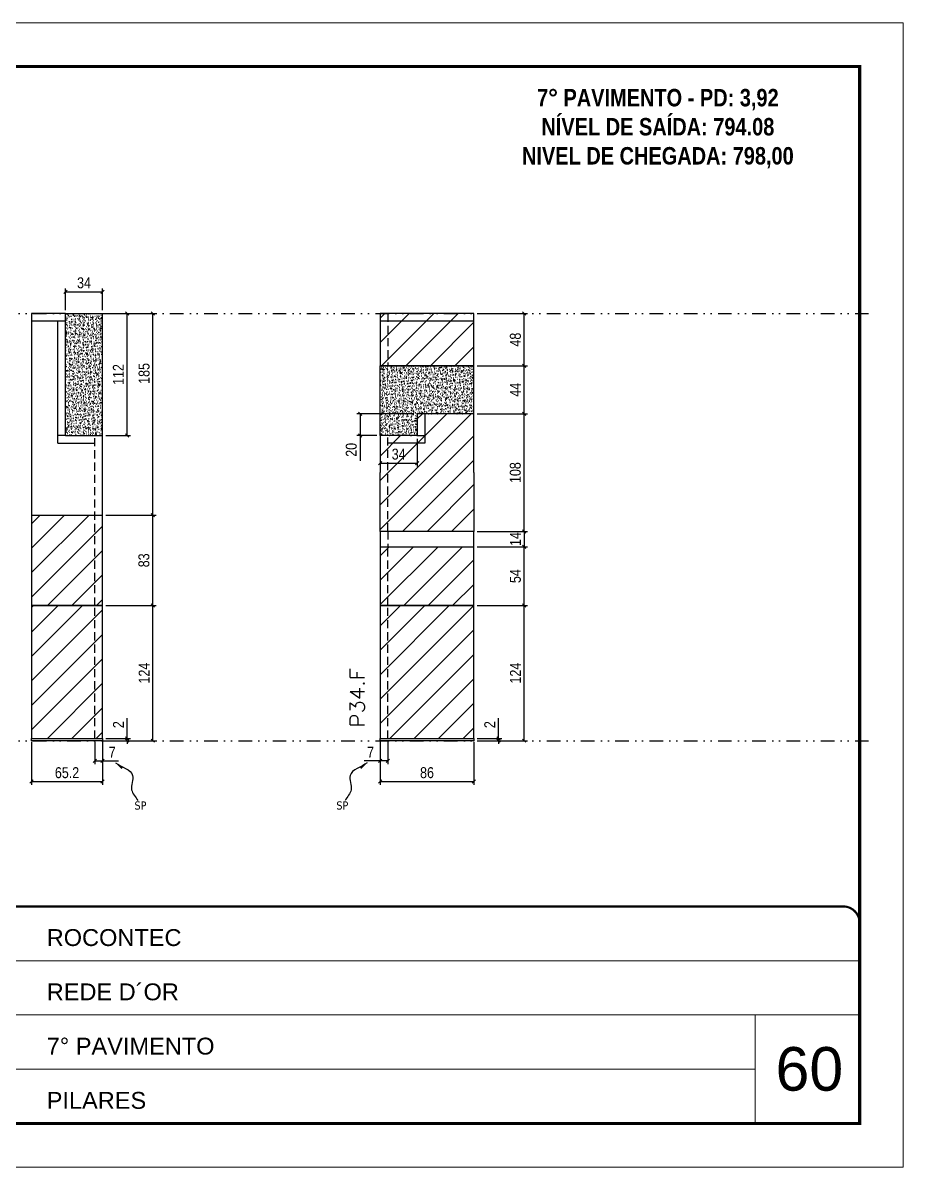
# Model space of a CAD drawing. Extents: x 28748 to 35002, y 14885 to 43501.
# Drawn here: x 34194 to 35002, y 26371 to 27421 of the extents above; entities that cross this region are included whole.
import ezdxf

# ---------------------------------------------------------------- set-up
doc = ezdxf.new("R2010")
doc.units = 0
for name, pattern in [('CONTINUO', [0]), ('DASHED', [0.75, 0.5, -0.25]), ('DIVIDE2', [0.625, 0.25, -0.125, 0, -0.125, 0, -0.125]), ('HIDDEN', [0.375, 0.25, -0.125])]:
    doc.linetypes.add(name, pattern=pattern)
for name, color, linetype, lineweight in [('CARIMBO', 255, 'Continuous', 9), ('Folhas', 255, 'Continuous', 9), ('Hachura', 251, 'Continuous', 9), ('SARRAFO DE PRESSAO', 251, 'DASHED', 9), ('Texto Seção', 7, 'Continuous', 15)]:
    doc.layers.add(name, color=color, linetype=linetype, lineweight=lineweight)
for name, color, linetype in [('COTA', 241, 'Continuous'), ('NOMENCLATURA', 7, 'Continuous'), ('Nível', 160, 'Continuous'), ('Painéis', 200, 'Continuous'), ('SARR_2.2x7', 40, 'Continuous'), ('Sarrafo de Pressão', 42, 'HIDDEN'), ('texto', 7, 'Continuous')]:
    doc.layers.add(name, color=color, linetype=linetype)
doc.styles.add('ARIAL', font='arial.ttf')
doc.styles.add('COTA TECNICA', font='techl___.ttf', dxfattribs={"height": 10})
doc.styles.add('COTA TECNICA-50', font='techl___.ttf', dxfattribs={"height": 10})
doc.styles.add('REGUA-120', font='ROMANS.shx', dxfattribs={"height": 15})
doc.styles.add('ROMANC', font='techb___.ttf', dxfattribs={"height": 2.5})
doc.styles.get("Standard").update_dxf_attribs({"font": 'arial.ttf'})
doc.dimstyles.new('COTA PAINEL-50', dxfattribs={"dimtxt": 10, "dimasz": 3, "dimexe": 3, "dimexo": 3, "dimgap": 3, "dimtad": 1, "dimdec": 1, "dimzin": 12, "dimdsep": 46, "dimtxsty": 'COTA TECNICA-50', "dimblk1": 'OBLIQUE', "dimblk2": 'OBLIQUE', "dimsah": 1, "dimcen": 0.9, "dimclrd": 4, "dimclre": 4, "dimclrt": 240, "dimadec": 1, "dimazin": 3, "dimtfac": 1, "dimtdec": 1, "dimtmove": 0, "dimatfit": 3, "dimfxl": 1, "dimtolj": 1, "dimtzin": 12, "dimarcsym": 0})
doc.dimstyles.new('PAINEL', dxfattribs={"dimtxt": 10, "dimasz": 3, "dimexe": 3, "dimexo": 3, "dimgap": 3, "dimtad": 1, "dimdec": 1, "dimzin": 12, "dimdsep": 46, "dimtxsty": 'COTA TECNICA', "dimblk1": 'OBLIQUE', "dimblk2": 'OBLIQUE', "dimsah": 1, "dimcen": 0.9, "dimclrd": 4, "dimclre": 4, "dimclrt": 240, "dimadec": 1, "dimazin": 3, "dimtfac": 1, "dimtdec": 1, "dimtmove": 0, "dimatfit": 3, "dimfxl": 1, "dimtolj": 1, "dimtzin": 12, "dimarcsym": 0})
doc.dimstyles.get("Standard").update_dxf_attribs({"dimtxt": 0.18, "dimasz": 0.18, "dimexe": 0.18, "dimexo": 0.0625, "dimgap": 0.09, "dimtad": 0, "dimtih": 1, "dimtoh": 1, "dimdec": 4, "dimzin": 0, "dimdsep": 46, "dimtxsty": 'Standard', "dimcen": 0.09, "dimadec": 0, "dimazin": 0, "dimtfac": 1, "dimtdec": 4, "dimtofl": 0, "dimtmove": 0, "dimatfit": 3, "dimfxl": 1, "dimtolj": 1, "dimtzin": 0, "dimarcsym": 0})
pattern_1 = [(45, (-97089.158, -2076.637), (-11.2253202, 11.2253202), [])]

# ---------------------------------------------------------------- blocks, each defined once
blk = doc.blocks.new('9999999999')
at = {"color": 30, "linetype": 'CONTINUO'}
for p, q in [((98564.6, 34379.6), (99584, 34379.6)), ((98564.6, 34329.8), (99488, 34329.8)), ((99584, 34329.8), (99488, 34329.8)), ((99488, 34329.8), (99488, 34230.2)), ((98564.6, 34280), (99488, 34280))]:
    blk.add_line(p, q, dxfattribs=at)
at = {"color": 30, "linetype": 'CONTINUO', "const_width": 2}
blk.add_lwpolyline([(99584, 34230.2), (99584, 34414.4, 0.414214), (99569, 34429.4), (98229, 34429.4, 0.414214), (98214, 34414.4), (98214, 34245.2, 0.414214), (98229, 34230.2), (99584, 34230.2)], format="xyb", dxfattribs=at)
at = {"layer": 'Folhas'}
blk.add_lwpolyline([(98139, 34190.2), (99624, 34190.2), (99624, 35240.2), (98139, 35240.2)], close=True, dxfattribs=at)
at = {"layer": 'Folhas', "color": 30, "const_width": 3}
blk.add_lwpolyline([(98214, 34230.2), (99584, 34230.2), (99584, 35200.2), (98214, 35200.2)], close=True, dxfattribs=at)
at = {"color": 7, "linetype": 'Continuous', "ltscale": 5, "style": 'ARIAL'}
for s, height, p in [('ROCONTEC', 15.48, (98837.7, 34393.1)), ('REDE D´OR', 15.48, (98837.7, 34343.3)), ('7° PAVIMENTO', 15.483, (98837.7, 34293.5)), ('PILARES', 15.48, (98837.7, 34243.7))]:
    blk.add_text(s, height=height, dxfattribs=at).set_placement(p)
blk = doc.blocks.new('_Oblique')
at = {"color": 0, "linetype": 'ByBlock', "lineweight": -2}
blk.add_line((-0.5, -0.5), (0.5, 0.5), dxfattribs=at)
blk = doc.blocks.new('*D1182')
at = {"layer": 'COTA', "color": 4, "lineweight": -2, "transparency": 16777216}
for p, q in [((34201.6, 26761), (34201.6, 26721.5)), ((34266.8, 26761), (34266.8, 26721.5)), ((34201.6, 26724.5), (34266.8, 26724.5))]:
    blk.add_line(p, q, dxfattribs=at)
at = {"layer": 'Defpoints', "color": 0, "transparency": 16777216}
for p in [(34201.6, 26764), (34266.8, 26764), (34266.8, 26724.5)]:
    blk.add_point(p, dxfattribs=at)
at = {"layer": 'COTA', "color": 4, "lineweight": -2, "transparency": 16777216, "xscale": 3, "yscale": 3, "zscale": 3, "rotation": 180}
blk.add_blockref('_Oblique', (34201.6, 26724.5), dxfattribs=at)
at = {"layer": 'COTA', "color": 4, "lineweight": -2, "transparency": 16777216, "xscale": 3, "yscale": 3, "zscale": 3}
blk.add_blockref('_Oblique', (34266.8, 26724.5), dxfattribs=at)
at = {"layer": 'COTA', "color": 240, "transparency": 16777216, "insert": (34234.2, 26732.6), "char_height": 10, "attachment_point": 5, "style": 'COTA TECNICA'}
blk.add_mtext('\\A1;65.2', dxfattribs=at)
blk = doc.blocks.new('*D1183')
at = {"layer": 'COTA', "color": 4, "lineweight": -2, "transparency": 16777216}
for p, q in [((34269.8, 27154), (34316.1, 27154)), ((34313.1, 26969), (34313.1, 27154)), ((34269.8, 26969), (34316.1, 26969))]:
    blk.add_line(p, q, dxfattribs=at)
at = {"layer": 'Defpoints', "color": 0, "transparency": 16777216}
for p in [(34266.8, 27154), (34313.1, 27154), (34266.8, 26969)]:
    blk.add_point(p, dxfattribs=at)
at = {"layer": 'COTA', "color": 4, "lineweight": -2, "transparency": 16777216, "xscale": 3, "yscale": 3, "zscale": 3}
for p, rotation in [((34313.1, 27154), 90), ((34313.1, 26969), 270)]:
    blk.add_blockref('_Oblique', p, dxfattribs=dict(at, rotation=rotation))
at = {"layer": 'COTA', "color": 240, "transparency": 16777216, "insert": (34305, 27099), "char_height": 10, "attachment_point": 5, "rotation": 90, "style": 'COTA TECNICA'}
blk.add_mtext('\\A1;185', dxfattribs=at)
blk = doc.blocks.new('*D1184')
at = {"layer": 'COTA', "color": 4, "lineweight": -2, "transparency": 16777216}
for p, q in [((34259.8, 26761), (34259.8, 26740.5)), ((34266.8, 26759), (34266.8, 26740.5)), ((34259.8, 26743.5), (34266.8, 26743.5)), ((34266.8, 26743.5), (34281.6, 26743.5))]:
    blk.add_line(p, q, dxfattribs=at)
at = {"layer": 'Defpoints', "color": 0, "transparency": 16777216}
for p in [(34259.8, 26764), (34266.8, 26762), (34266.8, 26743.5)]:
    blk.add_point(p, dxfattribs=at)
at = {"layer": 'COTA', "color": 4, "lineweight": -2, "transparency": 16777216, "xscale": 3, "yscale": 3, "zscale": 3, "rotation": 180}
blk.add_blockref('_Oblique', (34259.8, 26743.5), dxfattribs=at)
at = {"layer": 'COTA', "color": 4, "lineweight": -2, "transparency": 16777216, "xscale": 3, "yscale": 3, "zscale": 3}
blk.add_blockref('_Oblique', (34266.8, 26743.5), dxfattribs=at)
at = {"layer": 'COTA', "color": 240, "transparency": 16777216, "insert": (34275.7, 26751.5), "char_height": 10, "attachment_point": 5, "style": 'COTA TECNICA-50'}
blk.add_mtext('\\A1;7', dxfattribs=at)
blk = doc.blocks.new('*D1185')
at = {"layer": 'COTA', "color": 4, "lineweight": -2, "transparency": 16777216}
for p, q in [((34269.8, 26886), (34316.1, 26886)), ((34313.1, 26762), (34313.1, 26886)), ((34269.8, 26762), (34316.1, 26762))]:
    blk.add_line(p, q, dxfattribs=at)
at = {"layer": 'Defpoints', "color": 0, "transparency": 16777216}
for p in [(34266.8, 26886), (34313.1, 26886), (34266.8, 26762)]:
    blk.add_point(p, dxfattribs=at)
at = {"layer": 'COTA', "color": 4, "lineweight": -2, "transparency": 16777216, "xscale": 3, "yscale": 3, "zscale": 3}
for p, rotation in [((34313.1, 26886), 90), ((34313.1, 26762), 270)]:
    blk.add_blockref('_Oblique', p, dxfattribs=dict(at, rotation=rotation))
at = {"layer": 'COTA', "color": 240, "transparency": 16777216, "insert": (34305, 26824), "char_height": 10, "attachment_point": 5, "rotation": 90, "style": 'COTA TECNICA-50'}
blk.add_mtext('\\A1;124', dxfattribs=at)
blk = doc.blocks.new('*D1186')
at = {"layer": 'COTA', "color": 4, "lineweight": -2, "transparency": 16777216}
for p, q in [((34289.4, 26764), (34289.4, 26782.8)), ((34269.8, 26764), (34292.4, 26764)), ((34269.8, 26762), (34292.4, 26762)), ((34289.4, 26762), (34289.4, 26764)), ((34289.4, 26762), (34289.4, 26759))]:
    blk.add_line(p, q, dxfattribs=at)
at = {"layer": 'Defpoints', "color": 0, "transparency": 16777216}
for p in [(34266.8, 26764), (34266.8, 26762), (34289.4, 26762)]:
    blk.add_point(p, dxfattribs=at)
at = {"layer": 'COTA', "color": 4, "lineweight": -2, "transparency": 16777216, "xscale": 3, "yscale": 3, "zscale": 3}
for p, rotation in [((34289.4, 26764), 270), ((34289.4, 26762), 90)]:
    blk.add_blockref('_Oblique', p, dxfattribs=dict(at, rotation=rotation))
at = {"layer": 'COTA', "color": 240, "transparency": 16777216, "insert": (34281.4, 26776.7), "char_height": 10, "attachment_point": 5, "rotation": 90, "style": 'COTA TECNICA-50'}
blk.add_mtext('\\A1;2', dxfattribs=at)
blk = doc.blocks.new('*D1187')
at = {"layer": 'COTA', "color": 4, "linetype": 'ByBlock', "lineweight": -2, "transparency": 16777216}
for p, q in [((34269.8, 26969), (34316.1, 26969)), ((34313.1, 26886), (34313.1, 26969)), ((34269.8, 26886), (34316.1, 26886))]:
    blk.add_line(p, q, dxfattribs=at)
at = {"layer": 'Defpoints', "color": 0, "linetype": 'ByBlock', "transparency": 16777216}
for p in [(34266.8, 26969), (34313.1, 26969), (34266.8, 26886)]:
    blk.add_point(p, dxfattribs=at)
at = {"layer": 'COTA', "color": 4, "linetype": 'ByBlock', "lineweight": -2, "transparency": 16777216, "xscale": 3, "yscale": 3, "zscale": 3}
for p, rotation in [((34313.1, 26969), 90), ((34313.1, 26886), 270)]:
    blk.add_blockref('_Oblique', p, dxfattribs=dict(at, rotation=rotation))
at = {"layer": 'COTA', "color": 240, "linetype": 'ByBlock', "transparency": 16777216, "insert": (34304.8, 26927.5), "char_height": 10, "attachment_point": 5, "rotation": 90, "style": 'COTA TECNICA'}
blk.add_mtext('\\A1;83', dxfattribs=at)
blk = doc.blocks.new('*D1188')
at = {"layer": 'COTA', "color": 4, "lineweight": -2, "transparency": 16777216}
for p, q in [((34521.7, 26761), (34521.7, 26721.5)), ((34607.7, 26761), (34607.7, 26721.5)), ((34521.7, 26724.5), (34607.7, 26724.5))]:
    blk.add_line(p, q, dxfattribs=at)
at = {"layer": 'Defpoints', "color": 0, "transparency": 16777216}
for p in [(34521.7, 26764), (34607.7, 26764), (34607.7, 26724.5)]:
    blk.add_point(p, dxfattribs=at)
at = {"layer": 'COTA', "color": 4, "lineweight": -2, "transparency": 16777216, "xscale": 3, "yscale": 3, "zscale": 3, "rotation": 180}
blk.add_blockref('_Oblique', (34521.7, 26724.5), dxfattribs=at)
at = {"layer": 'COTA', "color": 4, "lineweight": -2, "transparency": 16777216, "xscale": 3, "yscale": 3, "zscale": 3}
blk.add_blockref('_Oblique', (34607.7, 26724.5), dxfattribs=at)
at = {"layer": 'COTA', "color": 240, "transparency": 16777216, "insert": (34564.7, 26732.6), "char_height": 10, "attachment_point": 5, "style": 'COTA TECNICA'}
blk.add_mtext('\\A1;86', dxfattribs=at)
blk = doc.blocks.new('*D1189')
at = {"layer": 'COTA', "color": 4, "lineweight": -2, "transparency": 16777216}
for p, q in [((34521.7, 26759), (34521.7, 26740.5)), ((34528.7, 26761), (34528.7, 26740.5)), ((34521.7, 26743.5), (34507, 26743.5)), ((34528.7, 26743.5), (34521.7, 26743.5))]:
    blk.add_line(p, q, dxfattribs=at)
at = {"layer": 'Defpoints', "color": 0, "transparency": 16777216}
for p in [(34521.7, 26762), (34528.7, 26764), (34521.7, 26743.5)]:
    blk.add_point(p, dxfattribs=at)
at = {"layer": 'COTA', "color": 4, "lineweight": -2, "transparency": 16777216, "xscale": 3, "yscale": 3, "zscale": 3, "rotation": 180}
blk.add_blockref('_Oblique', (34521.7, 26743.5), dxfattribs=at)
at = {"layer": 'COTA', "color": 4, "lineweight": -2, "transparency": 16777216, "xscale": 3, "yscale": 3, "zscale": 3}
blk.add_blockref('_Oblique', (34528.7, 26743.5), dxfattribs=at)
at = {"layer": 'COTA', "color": 240, "transparency": 16777216, "insert": (34512.9, 26751.5), "char_height": 10, "attachment_point": 5, "style": 'COTA TECNICA-50'}
blk.add_mtext('\\A1;7', dxfattribs=at)
blk = doc.blocks.new('*D1190')
at = {"layer": 'COTA', "color": 4, "lineweight": -2, "transparency": 16777216}
for p, q in [((34610.7, 26886), (34657, 26886)), ((34654, 26762), (34654, 26886)), ((34610.7, 26762), (34657, 26762))]:
    blk.add_line(p, q, dxfattribs=at)
at = {"layer": 'Defpoints', "color": 0, "transparency": 16777216}
for p in [(34607.7, 26886), (34654, 26886), (34607.7, 26762)]:
    blk.add_point(p, dxfattribs=at)
at = {"layer": 'COTA', "color": 4, "lineweight": -2, "transparency": 16777216, "xscale": 3, "yscale": 3, "zscale": 3}
for p, rotation in [((34654, 26886), 90), ((34654, 26762), 270)]:
    blk.add_blockref('_Oblique', p, dxfattribs=dict(at, rotation=rotation))
at = {"layer": 'COTA', "color": 240, "transparency": 16777216, "insert": (34645.9, 26824), "char_height": 10, "attachment_point": 5, "rotation": 90, "style": 'COTA TECNICA-50'}
blk.add_mtext('\\A1;124', dxfattribs=at)
blk = doc.blocks.new('*D1191')
at = {"layer": 'COTA', "color": 4, "lineweight": -2, "transparency": 16777216}
for p, q in [((34630.3, 26764), (34630.3, 26782.8)), ((34610.7, 26764), (34633.3, 26764)), ((34610.7, 26762), (34633.3, 26762)), ((34630.3, 26762), (34630.3, 26764)), ((34630.3, 26762), (34630.3, 26759))]:
    blk.add_line(p, q, dxfattribs=at)
at = {"layer": 'Defpoints', "color": 0, "transparency": 16777216}
for p in [(34607.7, 26764), (34607.7, 26762), (34630.3, 26762)]:
    blk.add_point(p, dxfattribs=at)
at = {"layer": 'COTA', "color": 4, "lineweight": -2, "transparency": 16777216, "xscale": 3, "yscale": 3, "zscale": 3}
for p, rotation in [((34630.3, 26764), 270), ((34630.3, 26762), 90)]:
    blk.add_blockref('_Oblique', p, dxfattribs=dict(at, rotation=rotation))
at = {"layer": 'COTA', "color": 240, "transparency": 16777216, "insert": (34622.3, 26776.7), "char_height": 10, "attachment_point": 5, "rotation": 90, "style": 'COTA TECNICA-50'}
blk.add_mtext('\\A1;2', dxfattribs=at)
blk = doc.blocks.new('*D1192')
at = {"layer": 'COTA', "color": 4, "linetype": 'ByBlock', "lineweight": -2, "transparency": 16777216}
for p, q in [((34269.8, 27154), (34292.4, 27154)), ((34289.4, 27042), (34289.4, 27154)), ((34269.8, 27042), (34292.4, 27042))]:
    blk.add_line(p, q, dxfattribs=at)
at = {"layer": 'Defpoints', "color": 0, "linetype": 'ByBlock', "transparency": 16777216}
for p in [(34266.8, 27154), (34289.4, 27154), (34266.8, 27042)]:
    blk.add_point(p, dxfattribs=at)
at = {"layer": 'COTA', "color": 4, "linetype": 'ByBlock', "lineweight": -2, "transparency": 16777216, "xscale": 3, "yscale": 3, "zscale": 3}
for p, rotation in [((34289.4, 27154), 90), ((34289.4, 27042), 270)]:
    blk.add_blockref('_Oblique', p, dxfattribs=dict(at, rotation=rotation))
at = {"layer": 'COTA', "color": 240, "linetype": 'ByBlock', "transparency": 16777216, "insert": (34281.3, 27098), "char_height": 10, "attachment_point": 5, "rotation": 90, "style": 'COTA TECNICA'}
blk.add_mtext('\\A1;112', dxfattribs=at)
blk = doc.blocks.new('*D1193')
at = {"layer": 'COTA', "color": 4, "linetype": 'ByBlock', "lineweight": -2, "transparency": 16777216}
for p, q in [((34610.7, 26940), (34657, 26940)), ((34654, 26886), (34654, 26940)), ((34610.7, 26886), (34657, 26886))]:
    blk.add_line(p, q, dxfattribs=at)
at = {"layer": 'Defpoints', "color": 0, "linetype": 'ByBlock', "transparency": 16777216}
for p in [(34607.7, 26940), (34654, 26940), (34607.7, 26886)]:
    blk.add_point(p, dxfattribs=at)
at = {"layer": 'COTA', "color": 4, "linetype": 'ByBlock', "lineweight": -2, "transparency": 16777216, "xscale": 3, "yscale": 3, "zscale": 3}
for p, rotation in [((34654, 26940), 90), ((34654, 26886), 270)]:
    blk.add_blockref('_Oblique', p, dxfattribs=dict(at, rotation=rotation))
at = {"layer": 'COTA', "color": 240, "linetype": 'ByBlock', "transparency": 16777216, "insert": (34645.9, 26913), "char_height": 10, "attachment_point": 5, "rotation": 90, "style": 'COTA TECNICA'}
blk.add_mtext('\\A1;54', dxfattribs=at)
blk = doc.blocks.new('*D1194')
at = {"layer": 'COTA', "color": 4, "linetype": 'ByBlock', "lineweight": -2, "transparency": 16777216}
for p, q in [((34610.7, 27062), (34657, 27062)), ((34654, 26954), (34654, 27062)), ((34610.7, 26954), (34657, 26954))]:
    blk.add_line(p, q, dxfattribs=at)
at = {"layer": 'Defpoints', "color": 0, "linetype": 'ByBlock', "transparency": 16777216}
for p in [(34607.7, 27062), (34654, 27062), (34607.7, 26954)]:
    blk.add_point(p, dxfattribs=at)
at = {"layer": 'COTA', "color": 4, "linetype": 'ByBlock', "lineweight": -2, "transparency": 16777216, "xscale": 3, "yscale": 3, "zscale": 3}
for p, rotation in [((34654, 27062), 90), ((34654, 26954), 270)]:
    blk.add_blockref('_Oblique', p, dxfattribs=dict(at, rotation=rotation))
at = {"layer": 'COTA', "color": 240, "linetype": 'ByBlock', "transparency": 16777216, "insert": (34645.8, 27008), "char_height": 10, "attachment_point": 5, "rotation": 90, "style": 'COTA TECNICA'}
blk.add_mtext('\\A1;108', dxfattribs=at)
blk = doc.blocks.new('*D1960')
at = {"layer": 'COTA', "color": 4, "lineweight": -2, "transparency": 16777216}
for p, q in [((34552.7, 27062), (34500.3, 27062)), ((34503.3, 27062), (34503.3, 27042)), ((34518.7, 27042), (34500.3, 27042)), ((34503.3, 27042), (34503.3, 27018.8))]:
    blk.add_line(p, q, dxfattribs=at)
at = {"layer": 'Defpoints', "color": 0, "transparency": 16777216}
for p in [(34555.7, 27062), (34503.3, 27042), (34521.7, 27042)]:
    blk.add_point(p, dxfattribs=at)
at = {"layer": 'COTA', "color": 4, "lineweight": -2, "transparency": 16777216, "xscale": 3, "yscale": 3, "zscale": 3}
for p, rotation in [((34503.3, 27062), 90), ((34503.3, 27042), 270)]:
    blk.add_blockref('_Oblique', p, dxfattribs=dict(at, rotation=rotation))
at = {"layer": 'COTA', "color": 240, "transparency": 16777216, "insert": (34495.2, 27028.9), "char_height": 10, "attachment_point": 5, "rotation": 90, "style": 'COTA TECNICA'}
blk.add_mtext('\\A1;20', dxfattribs=at)
blk = doc.blocks.new('*D2045')
at = {"layer": 'COTA', "color": 4, "lineweight": -2, "transparency": 16777216}
for p, q in [((34610.7, 27106), (34657, 27106)), ((34654, 27062), (34654, 27106)), ((34610.7, 27062), (34657, 27062))]:
    blk.add_line(p, q, dxfattribs=at)
at = {"layer": 'Defpoints', "color": 0, "transparency": 16777216}
for p in [(34607.7, 27106), (34654, 27106), (34607.7, 27062)]:
    blk.add_point(p, dxfattribs=at)
at = {"layer": 'COTA', "color": 4, "lineweight": -2, "transparency": 16777216, "xscale": 3, "yscale": 3, "zscale": 3}
for p, rotation in [((34654, 27106), 90), ((34654, 27062), 270)]:
    blk.add_blockref('_Oblique', p, dxfattribs=dict(at, rotation=rotation))
at = {"layer": 'COTA', "color": 240, "transparency": 16777216, "insert": (34645.9, 27084), "char_height": 10, "attachment_point": 5, "rotation": 90, "style": 'COTA TECNICA-50'}
blk.add_mtext('\\A1;44', dxfattribs=at)
blk = doc.blocks.new('*D2105')
at = {"layer": 'COTA', "color": 4, "lineweight": -2, "transparency": 16777216}
for p, q in [((34232.8, 27157), (34232.8, 27176.8)), ((34266.8, 27157), (34266.8, 27176.8)), ((34232.8, 27173.8), (34266.8, 27173.8))]:
    blk.add_line(p, q, dxfattribs=at)
at = {"layer": 'Defpoints', "color": 0, "transparency": 16777216}
for p in [(34266.8, 27173.8), (34232.8, 27154), (34266.8, 27154)]:
    blk.add_point(p, dxfattribs=at)
at = {"layer": 'COTA', "color": 4, "lineweight": -2, "transparency": 16777216, "xscale": 3, "yscale": 3, "zscale": 3, "rotation": 180}
blk.add_blockref('_Oblique', (34232.8, 27173.8), dxfattribs=at)
at = {"layer": 'COTA', "color": 4, "lineweight": -2, "transparency": 16777216, "xscale": 3, "yscale": 3, "zscale": 3}
blk.add_blockref('_Oblique', (34266.8, 27173.8), dxfattribs=at)
at = {"layer": 'COTA', "color": 240, "transparency": 16777216, "insert": (34249.8, 27182.1), "char_height": 10, "attachment_point": 5, "style": 'COTA TECNICA-50'}
blk.add_mtext('\\A1;34', dxfattribs=at)
blk = doc.blocks.new('*D1420')
at = {"layer": 'COTA', "color": 4, "lineweight": -2, "transparency": 16777216}
for p, q in [((34610.7, 27154), (34657, 27154)), ((34654, 27106), (34654, 27154)), ((34610.7, 27106), (34657, 27106))]:
    blk.add_line(p, q, dxfattribs=at)
at = {"layer": 'Defpoints', "color": 0, "transparency": 16777216}
for p in [(34607.7, 27154), (34654, 27154), (34607.7, 27106)]:
    blk.add_point(p, dxfattribs=at)
at = {"layer": 'COTA', "color": 4, "lineweight": -2, "transparency": 16777216, "xscale": 3, "yscale": 3, "zscale": 3}
for p, rotation in [((34654, 27154), 90), ((34654, 27106), 270)]:
    blk.add_blockref('_Oblique', p, dxfattribs=dict(at, rotation=rotation))
at = {"layer": 'COTA', "color": 240, "transparency": 16777216, "insert": (34645.9, 27130), "char_height": 10, "attachment_point": 5, "rotation": 90, "style": 'COTA TECNICA-50'}
blk.add_mtext('\\A1;48', dxfattribs=at)
blk = doc.blocks.new('*D2382')
at = {"layer": 'COTA', "color": 4, "lineweight": -2, "transparency": 16777216}
for p, q in [((34521.7, 27039), (34521.7, 27013.7)), ((34555.7, 27039), (34555.7, 27013.7)), ((34521.7, 27016.7), (34555.7, 27016.7))]:
    blk.add_line(p, q, dxfattribs=at)
at = {"layer": 'Defpoints', "color": 0, "transparency": 16777216}
for p in [(34521.7, 27042), (34555.7, 27042), (34555.7, 27016.7)]:
    blk.add_point(p, dxfattribs=at)
at = {"layer": 'COTA', "color": 4, "lineweight": -2, "transparency": 16777216, "xscale": 3, "yscale": 3, "zscale": 3, "rotation": 180}
blk.add_blockref('_Oblique', (34521.7, 27016.7), dxfattribs=at)
at = {"layer": 'COTA', "color": 4, "lineweight": -2, "transparency": 16777216, "xscale": 3, "yscale": 3, "zscale": 3}
blk.add_blockref('_Oblique', (34555.7, 27016.7), dxfattribs=at)
at = {"layer": 'COTA', "color": 240, "transparency": 16777216, "insert": (34538.7, 27024.9), "char_height": 10, "attachment_point": 5, "style": 'COTA TECNICA'}
blk.add_mtext('\\A1;34', dxfattribs=at)
blk = doc.blocks.new('*D2585')
at = {"layer": 'COTA', "color": 4, "lineweight": -2, "transparency": 16777216}
for p, q in [((34610.7, 26954), (34657, 26954)), ((34654, 26954), (34654, 26940)), ((34610.7, 26940), (34657, 26940))]:
    blk.add_line(p, q, dxfattribs=at)
at = {"layer": 'Defpoints', "color": 0, "transparency": 16777216}
for p in [(34607.7, 26954), (34607.7, 26940), (34654, 26940)]:
    blk.add_point(p, dxfattribs=at)
at = {"layer": 'COTA', "color": 4, "lineweight": -2, "transparency": 16777216, "xscale": 3, "yscale": 3, "zscale": 3}
for p, rotation in [((34654, 26954), 90), ((34654, 26940), 270)]:
    blk.add_blockref('_Oblique', p, dxfattribs=dict(at, rotation=rotation))
at = {"layer": 'COTA', "color": 240, "transparency": 16777216, "insert": (34645.9, 26947), "char_height": 10, "attachment_point": 5, "rotation": 90, "style": 'COTA TECNICA'}
blk.add_mtext('\\A1;14', dxfattribs=at)

msp = doc.modelspace()

# ---------------------------------------------------------------- hatches: boundary and pattern name
at = {"layer": 'COTA', "linetype": 'ByBlock'}
h = msp.add_hatch(dxfattribs=at)
h.set_pattern_fill('AR-CONC', color=256, scale=0.03)
h.set_pattern_definition([(50, (-97089.158, -2118.6368), (5.46554007, -0.47817257), [0.5715, -6.2865]), (355, (-97089.158, -2118.637), (-1.05730264, 5.73170536), [0.4572, -5.02921753]), (100.4514447, (-97088.7025, -2118.6766), (4.40823741, 5.25353256), [0.48570026, -5.34270734]), (46.1842, (-97089.158, -2117.113), (8.13237123, -1.26126984), [0.85725, -9.42975]), (96.6355576, (-97088.48, -2117.218), (7.122124, 7.42278374), [0.7285507, -8.01406824]), (351.184151, (-97089.158, -2117.113), (7.122124, 7.42278374), [0.685799, -7.54379196]), (21, (-97088.396, -2117.4938), (4.54843174, -3.06795595), [0.5715, -6.2865]), (326, (-97088.396, -2117.494), (1.85406085, 5.52563898), [0.4572, -5.0292]), (71.451445, (-97088.017, -2117.7494), (6.40249258, 2.45768307), [0.48570026, -5.34269813]), (37.5, (-97089.158, -2118.6368), (0.092658098, 2.536651166), [0, -4.96824, 0, -5.1054, 0, -5.04825]), (7.5, (-97089.158, -2118.6368), (2.004589875, 3.005417245), [0, -2.91084, 0, -4.85394, 0, -1.92405]), (327.5, (-97090.8572, -2118.6368), (4.067717855, -0.17186232), [0, -1.905, 0, -5.9436, 0, -7.8867]), (317.5, (-97091.6192, -2118.6368), (4.44387544, 0.76279473), [0, -2.4765, 0, -3.94716, 0, -5.6007])])
h.paths.add_polyline_path([(34266.85, 27153.98), (34232.85, 27153.98)], flags=17)
h.paths.add_polyline_path([(34232.85, 27153.98), (34232.85, 27041.98), (34266.85, 27041.98), (34266.85, 27153.98)])
h = msp.add_hatch(dxfattribs=at)
h.set_pattern_fill('AR-CONC', color=256, scale=0.03)
h.set_pattern_definition([(50, (28982.8086, 36700.8853), (5.46554, -0.4781726), [0.5715, -6.2865]), (355, (28982.8086, 36700.885), (-1.0573026, 5.7317054), [0.4572, -5.0292175]), (100.451445, (28983.264, 36700.8454), (4.4082374, 5.2535326), [0.4857003, -5.3427073]), (46.1842, (28982.8086, 36702.409), (8.1323712, -1.26127), [0.85725, -9.42975]), (96.63556, (28983.486, 36702.304), (7.122124, 7.422784), [0.728551, -8.014068]), (351.18415, (28982.809, 36702.409), (7.122124, 7.422784), [0.685799, -7.543792]), (21, (28983.5706, 36702.0283), (4.5484317, -3.067956), [0.5715, -6.2865]), (326, (28983.5706, 36702.028), (1.8540609, 5.525639), [0.4572, -5.0292]), (71.451445, (28983.9496, 36701.7726), (6.4024926, 2.457683), [0.4857003, -5.342698]), (37.5, (28982.8086, 36700.8853), (0.0926581, 2.53665117), [0, -4.96824, 0, -5.1054, 0, -5.04825]), (7.5, (28982.8086, 36700.8853), (2.0045899, 3.00541724), [0, -2.91084, 0, -4.85394, 0, -1.92405]), (327.5, (28981.1093, 36700.8853), (4.06771786, -0.17186232), [0, -1.905, 0, -5.9436, 0, -7.8867]), (317.5, (28980.3473, 36700.8853), (4.4438754, 0.7627947), [0, -2.4765, 0, -3.94716, 0, -5.6007])])
h.paths.add_polyline_path([(34607.73, 27061.98), (34607.73, 27105.98), (34521.73, 27105.98), (34521.73, 27041.98), (34555.73, 27041.98), (34555.73, 27061.98)])
at = {"layer": 'Hachura', "linetype": 'ByBlock'}
h = msp.add_hatch(dxfattribs=at)
h.set_pattern_fill('ANSI31', color=256, scale=5)
h.set_pattern_definition([(45, (28982.809, 33285.16), (-11.22532, 11.22532), [])])
h.paths.add_polyline_path([(34521.73, 27153.98), (34521.73, 27105.98), (34607.73, 27105.98), (34607.73, 27153.98)])
at = {"layer": 'Hachura'}
h = msp.add_hatch(dxfattribs=at)
h.set_pattern_fill('ANSI31', color=256, scale=5)
h.paths.add_polyline_path([(34607.73, 27007.98), (34607.73, 27061.98), (34555.73, 27061.98), (34555.73, 27041.98), (34521.73, 27041.98), (34521.73, 27007.98), (34521.73, 26953.98), (34607.73, 26953.98)])
at = {"layer": 'Hachura', "linetype": 'ByBlock'}
h = msp.add_hatch(dxfattribs=at)
h.set_pattern_fill('ANSI31', color=256, scale=5)
h.set_pattern_definition([(45, (28982.809, 36716.885), (-11.22532, 11.22532), [])])
h.paths.add_polyline_path([(34201.65, 26885.98), (34266.85, 26885.98), (34266.85, 26968.98), (34201.65, 26968.98)])
h = msp.add_hatch(dxfattribs=at)
h.set_pattern_fill('ANSI31', color=256, scale=5)
h.set_pattern_definition([(45, (-97089.158, -2124.637), (-11.2253202, 11.2253202), [])])
h.paths.add_polyline_path([(34607.73, 26939.98), (34521.73, 26939.98), (34521.73, 26885.98), (34607.73, 26885.98)])
h = msp.add_hatch(dxfattribs=at)
h.set_pattern_fill('ANSI31', color=256, scale=5)
h.set_pattern_definition(pattern_1)
h.paths.add_polyline_path([(34266.85, 26885.98), (34201.65, 26885.98), (34201.65, 26763.98), (34266.85, 26763.98)])
h = msp.add_hatch(dxfattribs=at)
h.set_pattern_fill('ANSI31', color=256, scale=5)
h.set_pattern_definition(pattern_1)
h.paths.add_polyline_path([(34607.73, 26885.98), (34521.73, 26885.98), (34521.73, 26763.98), (34607.73, 26763.98)])

# ---------------------------------------------------------------- linework, layer by layer
at = {"layer": 'COTA', "linetype": 'ByBlock'}
for p, q in [((34232.85, 27153.98), (34266.85, 27153.98)), ((34266.85, 27041.98), (34266.85, 27153.98)), ((34521.73, 27041.98), (34521.73, 27105.98)), ((34607.73, 27105.98), (34521.73, 27105.98)), ((34607.73, 27061.98), (34607.73, 27105.98))]:
    msp.add_line(p, q, dxfattribs=at)
at = {"layer": 'Nível', "color": 4, "linetype": 'DIVIDE2', "ltscale": 50}
for p, q in [((33605.34, 27153.98), (34975.34, 27153.98)), ((33605.34, 26761.98), (34975.34, 26761.98))]:
    msp.add_line(p, q, dxfattribs=at)
at = {"layer": 'Painéis'}
for p, q in [((34232.85, 27153.98), (34201.65, 27153.98)), ((34201.65, 27153.98), (34201.65, 26968.98)), ((34232.85, 27041.98), (34232.85, 27153.98)), ((34607.73, 27153.98), (34521.73, 27153.98)), ((34521.73, 27153.98), (34521.73, 27105.98)), ((34607.73, 27105.98), (34607.73, 27153.98)), ((34521.73, 27105.98), (34607.73, 27105.98)), ((34607.73, 27061.98), (34555.73, 27061.98)), ((34555.73, 27061.98), (34555.73, 27041.98)), ((34607.73, 27007.98), (34607.73, 27061.98)), ((34232.85, 27041.98), (34266.85, 27041.98)), ((34266.85, 26968.98), (34266.85, 27041.98)), ((34521.73, 27041.98), (34521.73, 27007.98)), ((34555.73, 27041.98), (34521.73, 27041.98)), ((34521.73, 26953.98), (34521.73, 27007.98)), ((34607.73, 27007.98), (34607.73, 26953.98)), ((34201.65, 26968.98), (34201.65, 26885.98)), ((34201.65, 26968.98), (34266.85, 26968.98)), ((34201.65, 26968.98), (34266.85, 26968.98)), ((34266.85, 26885.98), (34266.85, 26968.98)), ((34607.73, 26953.98), (34521.73, 26953.98)), ((34521.73, 26953.98), (34521.73, 26939.98)), ((34607.73, 26939.98), (34607.73, 26953.98)), ((34521.73, 26939.98), (34521.73, 26885.98)), ((34521.73, 26939.98), (34607.73, 26939.98)), ((34607.73, 26885.98), (34607.73, 26939.98)), ((34201.65, 26885.98), (34266.85, 26885.98)), ((34521.73, 26885.98), (34607.73, 26885.98))]:
    msp.add_line(p, q, dxfattribs=at)
for points in [[(34201.65, 26763.98), (34266.85, 26763.98), (34266.85, 26885.98), (34201.65, 26885.98)], [(34521.73, 26763.98), (34607.73, 26763.98), (34607.73, 26885.98), (34521.73, 26885.98)], [(34201.65, 26763.98), (34266.85, 26763.98), (34266.85, 26761.98), (34201.65, 26761.98)], [(34521.73, 26763.98), (34607.73, 26763.98), (34607.73, 26761.98), (34521.73, 26761.98)]]:
    msp.add_lwpolyline(points, close=True, dxfattribs=at)
at = {"layer": 'SARR_2.2x7'}
for p, q in [((34232.85, 27146.98), (34201.65, 27146.98)), ((34225.85, 27041.98), (34225.85, 27146.98)), ((34607.73, 27146.98), (34521.73, 27146.98)), ((34562.73, 27061.98), (34562.73, 27041.98)), ((34225.85, 27034.98), (34225.85, 27041.98)), ((34232.85, 27041.98), (34225.85, 27041.98)), ((34555.73, 27041.98), (34562.73, 27041.98)), ((34562.73, 27041.98), (34562.73, 27034.98)), ((34225.85, 27034.98), (34259.85, 27034.98)), ((34562.73, 27034.98), (34528.73, 27034.98))]:
    msp.add_line(p, q, dxfattribs=at)
at = {"layer": 'Sarrafo de Pressão', "ltscale": 30}
for p, q in [((34528.73, 27153.98), (34528.73, 27105.98)), ((34259.85, 26885.98), (34259.85, 27041.98)), ((34528.73, 26953.98), (34528.73, 27041.98)), ((34528.73, 26953.98), (34528.73, 26939.98)), ((34528.73, 26885.98), (34528.73, 26939.98)), ((34259.85, 26763.98), (34259.85, 26885.98)), ((34528.73, 26763.98), (34528.73, 26885.98))]:
    msp.add_line(p, q, dxfattribs=at)

# ---------------------------------------------------------------- block references
at = {"layer": 'SARRAFO DE PRESSAO', "color": 6, "linetype": 'ByBlock'}
msp.add_blockref('9999999999', (-64622.14, -7819.51), dxfattribs=at)

# ---------------------------------------------------------------- texts
at = {"layer": 'CARIMBO', "style": 'ARIAL'}
msp.add_text('60', height=40, dxfattribs=at).set_placement((34884.7, 26440.84))
at = {"layer": 'NOMENCLATURA', "color": 2, "insert": (34776.67, 27386.75), "char_height": 16, "attachment_point": 2, "style": 'ROMANC'}
msp.add_mtext_dynamic_manual_height_columns('\\P7° PAVIMENTO - PD: 3,92\\PNÍVEL DE SAÍDA: 794.08\\PNIVEL DE CHEGADA: 798,00', width=300.2766, gutter_width=1, heights=[0], dxfattribs=at)
at = {"layer": 'texto', "color": 0, "char_height": 7.5, "attachment_point": 5}
for insert in [(34301.62, 26702.48), (34486.95, 26702.48)]:
    msp.add_mtext('{\\fTahoma|b0|i0|c0|p34;\\C4;SP}', dxfattribs=dict(at, insert=insert))
at = {"layer": 'Texto Seção', "style": 'REGUA-120', "width": 1.1}
msp.add_text('P34.F', height=13, rotation=90, dxfattribs=at).set_placement((34507.27, 26774.04))

# ---------------------------------------------------------------- dimensions: what is measured, and where the dimension line sits
at = {"layer": 'COTA'}
for base, p1, p2, dimstyle, picture, middle in [((34266.85, 27173.83), (34232.85, 27153.98), (34266.85, 27153.98), 'COTA PAINEL-50', '*D2105', (34249.85, 27182.05)), ((34555.73, 27016.69), (34521.73, 27041.98), (34555.73, 27041.98), 'PAINEL', '*D2382', (34538.73, 27024.91)), ((34266.85, 26743.47), (34259.85, 26763.98), (34266.85, 26761.98), 'COTA PAINEL-50', '*D1184', (34275.71, 26751.54))]:
    dim = msp.add_linear_dim(base=base, p1=p1, p2=p2, dimstyle=dimstyle, dxfattribs=at)
    dim.commit()
    dim.dimension.update_dxf_attribs({"geometry": picture, "text_midpoint": middle})
dim = msp.add_linear_dim(base=(34313.08, 27153.98), p1=(34266.85, 26968.98), p2=(34266.85, 27153.98), angle=90, dimstyle='PAINEL', override={"dimarcsym": 2}, dxfattribs=at)
dim.commit()
dim.dimension.update_dxf_attribs({"geometry": '*D1183', "text_midpoint": (34313.08, 27098.98), "dimtype": 160})
at = {"layer": 'COTA', "linetype": 'ByBlock'}
for base, p1, p2, picture, middle in [((34289.37, 27153.98), (34266.85, 27041.98), (34266.85, 27153.98), '*D1192', (34281.31, 27097.98)), ((34653.97, 27061.98), (34607.73, 26953.98), (34607.73, 27061.98), '*D1194', (34645.85, 27007.98)), ((34313.08, 26968.98), (34266.85, 26885.98), (34266.85, 26968.98), '*D1187', (34304.84, 26927.48)), ((34653.97, 26939.98), (34607.73, 26885.98), (34607.73, 26939.98), '*D1193', (34645.86, 26912.98))]:
    dim = msp.add_linear_dim(base=base, p1=p1, p2=p2, angle=90, dimstyle='PAINEL', dxfattribs=at)
    dim.commit()
    dim.dimension.update_dxf_attribs({"geometry": picture, "text_midpoint": middle})
at = {"layer": 'COTA'}
for base, p1, p2, angle, dimstyle, picture, middle in [((34653.97, 27153.98), (34607.73, 27105.98), (34607.73, 27153.98), 90, 'COTA PAINEL-50', '*D1420', (34645.88, 27129.98)), ((34653.97, 27105.98), (34607.73, 27061.98), (34607.73, 27105.98), 90, 'COTA PAINEL-50', '*D2045', (34645.9, 27083.98)), ((34503.25, 27041.98), (34555.73, 27061.98), (34521.73, 27041.98), 90, 'PAINEL', '*D1960', (34495.15, 27028.87)), ((34313.08, 26885.98), (34266.85, 26761.98), (34266.85, 26885.98), 90, 'COTA PAINEL-50', '*D1185', (34305.01, 26823.98)), ((34653.97, 26885.98), (34607.73, 26761.98), (34607.73, 26885.98), 90, 'COTA PAINEL-50', '*D1190', (34645.9, 26823.98)), ((34521.73, 26743.47), (34528.73, 26763.98), (34521.73, 26761.98), 180, 'COTA PAINEL-50', '*D1189', (34512.87, 26751.54))]:
    dim = msp.add_linear_dim(base=base, p1=p1, p2=p2, angle=angle, dimstyle=dimstyle, dxfattribs=at)
    dim.commit()
    dim.dimension.update_dxf_attribs({"geometry": picture, "text_midpoint": middle})
for base, p1, p2, dimstyle, picture, middle in [((34653.97, 26939.98), (34607.73, 26953.98), (34607.73, 26939.98), 'PAINEL', '*D2585', (34653.97, 26946.98)), ((34289.37, 26761.98), (34266.85, 26763.98), (34266.85, 26761.98), 'COTA PAINEL-50', '*D1186', (34289.37, 26776.72)), ((34630.26, 26761.98), (34607.73, 26763.98), (34607.73, 26761.98), 'COTA PAINEL-50', '*D1191', (34630.26, 26776.72))]:
    dim = msp.add_linear_dim(base=base, p1=p1, p2=p2, angle=90, dimstyle=dimstyle, dxfattribs=at)
    dim.commit()
    dim.dimension.update_dxf_attribs({"geometry": picture, "text_midpoint": middle, "dimtype": 160})
for base, p1, p2, picture, middle in [((34266.85, 26724.52), (34201.65, 26763.98), (34266.85, 26763.98), '*D1182', (34234.25, 26732.63)), ((34607.73, 26724.52), (34521.73, 26763.98), (34607.73, 26763.98), '*D1188', (34564.73, 26732.65))]:
    dim = msp.add_linear_dim(base=base, p1=p1, p2=p2, dimstyle='PAINEL', override={"dimarcsym": 2}, dxfattribs=at)
    dim.commit()
    dim.dimension.update_dxf_attribs({"geometry": picture, "text_midpoint": middle})

# ---------------------------------------------------------------- leaders
at = {"layer": 'COTA', "path_type": 1}
for points in [[(34278.67, 26741.8), (34294.46, 26729.96), (34293.53, 26716.95), (34299.09, 26707.17)], [(34509.9, 26741.8), (34494.12, 26729.96), (34495.04, 26716.95), (34489.49, 26707.17)]]:
    msp.add_leader(points, dimstyle='Standard', override={"dimasz": 8}, dxfattribs=at)

doc.saveas('drawing.dxf')
